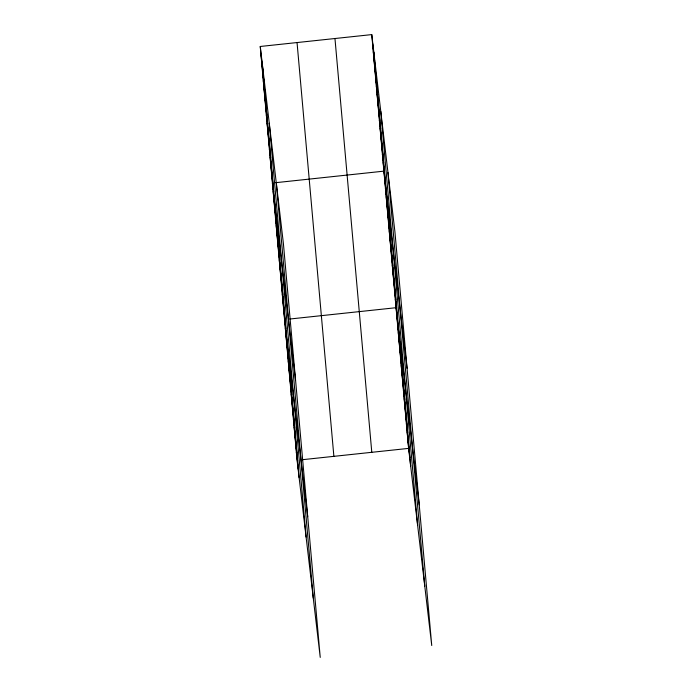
<?xml version="1.0" encoding="UTF-8"?>
<svg xmlns="http://www.w3.org/2000/svg" width="692" height="692" viewBox="0 0 692 692"><rect width="100%" height="100%" fill="white"/><g stroke="black" fill="none" stroke-linecap="round" stroke-linejoin="round"><path stroke-width="1.04" d="M260.253 46.476L283.409 243.61L320.24 657.4L297.084 460.267L260.253 46.476L371.76 34.6L394.916 231.733L431.747 645.524L408.591 448.39L371.76 34.6M275.477 182.705L383.913 171.149L407.069 368.282M289.671 319.038L396.066 307.706L419.222 504.831M302.196 459.722L408.591 448.39M372.521 43.138L374.571 60.619M373.273 51.666L375.332 69.148M374.035 60.204L376.093 77.686M374.796 68.742L376.855 86.223M375.557 77.27L377.607 94.752M376.318 85.808L378.368 103.29M377.079 94.346L379.13 111.827M377.832 102.874L379.891 120.356M378.593 111.412L380.652 128.894M379.354 119.941L381.404 137.431M380.116 128.478L382.166 145.96M380.877 137.016L382.927 154.498M381.638 145.545L383.688 163.035M382.391 154.082L384.449 171.564M383.152 162.62L385.21 180.102M384.674 179.686L386.724 197.168M385.435 188.224L387.485 205.706M386.188 196.753L388.247 214.235M386.949 205.29L389.008 222.772M387.71 213.828L389.769 231.31M388.471 222.357L390.522 239.839M389.233 230.894L391.283 248.376M389.994 239.423L392.044 256.914M390.746 247.961L392.805 265.443M391.508 256.498L393.566 273.98M392.269 265.027L394.328 282.518M393.03 273.565L395.08 291.047M393.791 282.102L395.841 299.584M394.552 290.631L396.603 308.122M395.305 299.169L397.364 316.651M396.801 315.976L398.86 333.466M397.545 324.254L399.595 341.736M398.281 332.532L400.331 350.014M399.016 340.81L401.066 358.292M399.751 349.079L401.801 366.57M400.486 357.357L402.545 374.839M401.222 365.635L403.28 383.117M401.965 373.914L404.016 391.395M402.701 382.183L404.751 399.665M403.436 390.461L405.486 407.943M404.171 398.739L406.221 416.221M404.906 407.017L406.965 424.499M405.642 415.286L407.7 432.768M406.386 423.565L408.436 441.046M407.121 431.843L409.171 449.324M407.856 440.112L409.906 457.602M261.014 55.014L263.064 72.496M261.766 63.543L263.825 81.033M262.527 72.08L264.586 89.562M263.289 80.618L265.347 98.1M264.05 89.147L266.1 106.637M264.811 97.684L266.861 115.166M265.572 106.222L267.622 123.704M266.325 114.751L268.384 132.233M267.086 123.288L269.145 140.77M267.847 131.826L269.906 149.308M268.608 140.355L270.659 157.837M269.37 148.892L271.42 166.374M270.131 157.421L272.181 174.912M270.883 165.959L272.942 183.441M271.645 174.496L273.703 191.978M272.406 183.025L295.562 380.159M273.167 191.563L275.217 209.045M273.928 200.1L275.978 217.582M274.689 208.629L276.739 226.12M275.442 217.167L277.501 234.649M276.203 225.704L278.262 243.186M276.964 234.233L279.014 251.715M277.726 242.771L279.776 260.253M278.487 251.308L280.537 268.79M279.239 259.837L281.298 277.319M280 268.375L282.059 285.857M280.762 276.904L282.82 294.394M281.523 285.441L283.573 302.923M282.284 293.979L284.334 311.461M283.045 302.508L285.095 319.998M283.798 311.045L285.857 328.527M284.559 319.583L307.715 516.708M285.294 327.852L287.353 345.343M286.038 336.13L288.088 353.612M286.773 344.408L288.823 361.89M287.509 352.686L289.559 370.168M288.244 360.956L290.303 378.446M288.979 369.234L291.038 386.716M289.714 377.512L291.773 394.994M290.458 385.79L292.508 403.272M291.194 394.059L293.244 411.55M291.929 402.337L293.979 419.819M292.664 410.615L294.723 428.097M293.399 418.894L295.458 436.375M294.135 427.163L296.193 444.653M294.878 435.441L296.929 452.923M295.614 443.719L297.664 461.201M296.349 451.997L298.399 469.479M387.952 172.446L424.784 586.236M380.773 111.369L417.613 525.159M373.81 52.082L410.641 465.872M334.963 38.518L371.794 452.308M297.05 42.558L333.881 456.348M276.445 184.323L313.277 598.113M269.266 123.245L306.106 537.035M262.303 63.958L299.143 477.757"/></g></svg>
